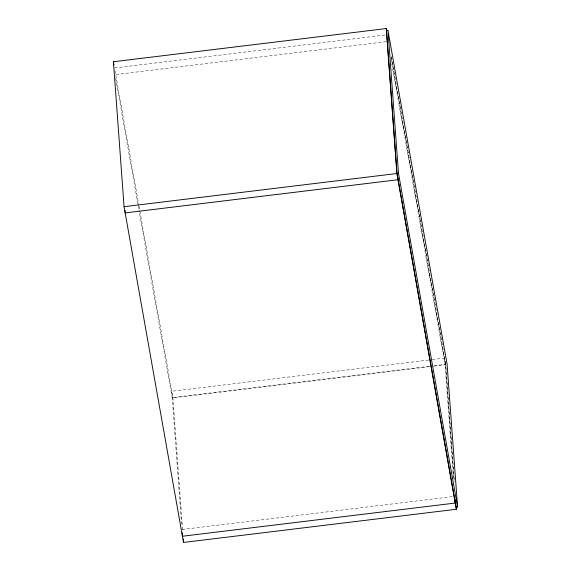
<?xml version="1.0" encoding="UTF-8"?>
<svg xmlns="http://www.w3.org/2000/svg" width="571" height="571" viewBox="0 0 571 571"><rect width="100%" height="100%" fill="white"/><g stroke="black" fill="none" stroke-linecap="round" stroke-linejoin="round"><path stroke-width="0.43" stroke-dasharray="2.85 2.14" d="M114.514 67.949L385.589 34.974M115.892 74.544L386.082 41.683M428.721 360.023L171.778 391.278L181.642 525.57M432.254 359.594L444.616 358.096L453.367 477.263M139.038 206.395L172.877 397.495L429.82 366.239M434.238 365.697L445.715 364.305L454.338 481.696M430.099 366.625L172.271 397.987L139.06 210.471M433.632 366.197L445.109 364.798L391.106 59.869M181.935 529.531L452.118 496.67M391.235 56.665L445.715 364.305M391.178 56.993L445.616 364.384L454.216 481.446M114.985 70.576L138.881 205.517M115.627 78.156L138.91 209.593M172.877 397.495L182.613 530.002"/><path stroke-width="0.86" d="M456.165 506.591L456.365 509.261L183.527 542.45L124.064 206.695L113.415 61.739L386.253 28.55L386.667 30.877M387.987 30.463L386.51 30.641L396.995 173.427L456.101 507.169L457.585 506.991L447.1 364.205L387.987 30.463L398.479 173.249L457.585 506.991M396.995 173.427L398.479 173.249M124.064 206.695L396.895 173.505L456.365 509.261M113.415 61.739L113.964 64.844M455.016 499.696L455.258 503.051L182.427 536.24L182.163 532.679M397.537 173.491L397.673 175.276M397.801 177.053L397.994 179.722L125.163 212.904L124.963 210.242M386.253 28.55L396.895 173.505M183.262 538.896L183.527 542.45"/></g></svg>
